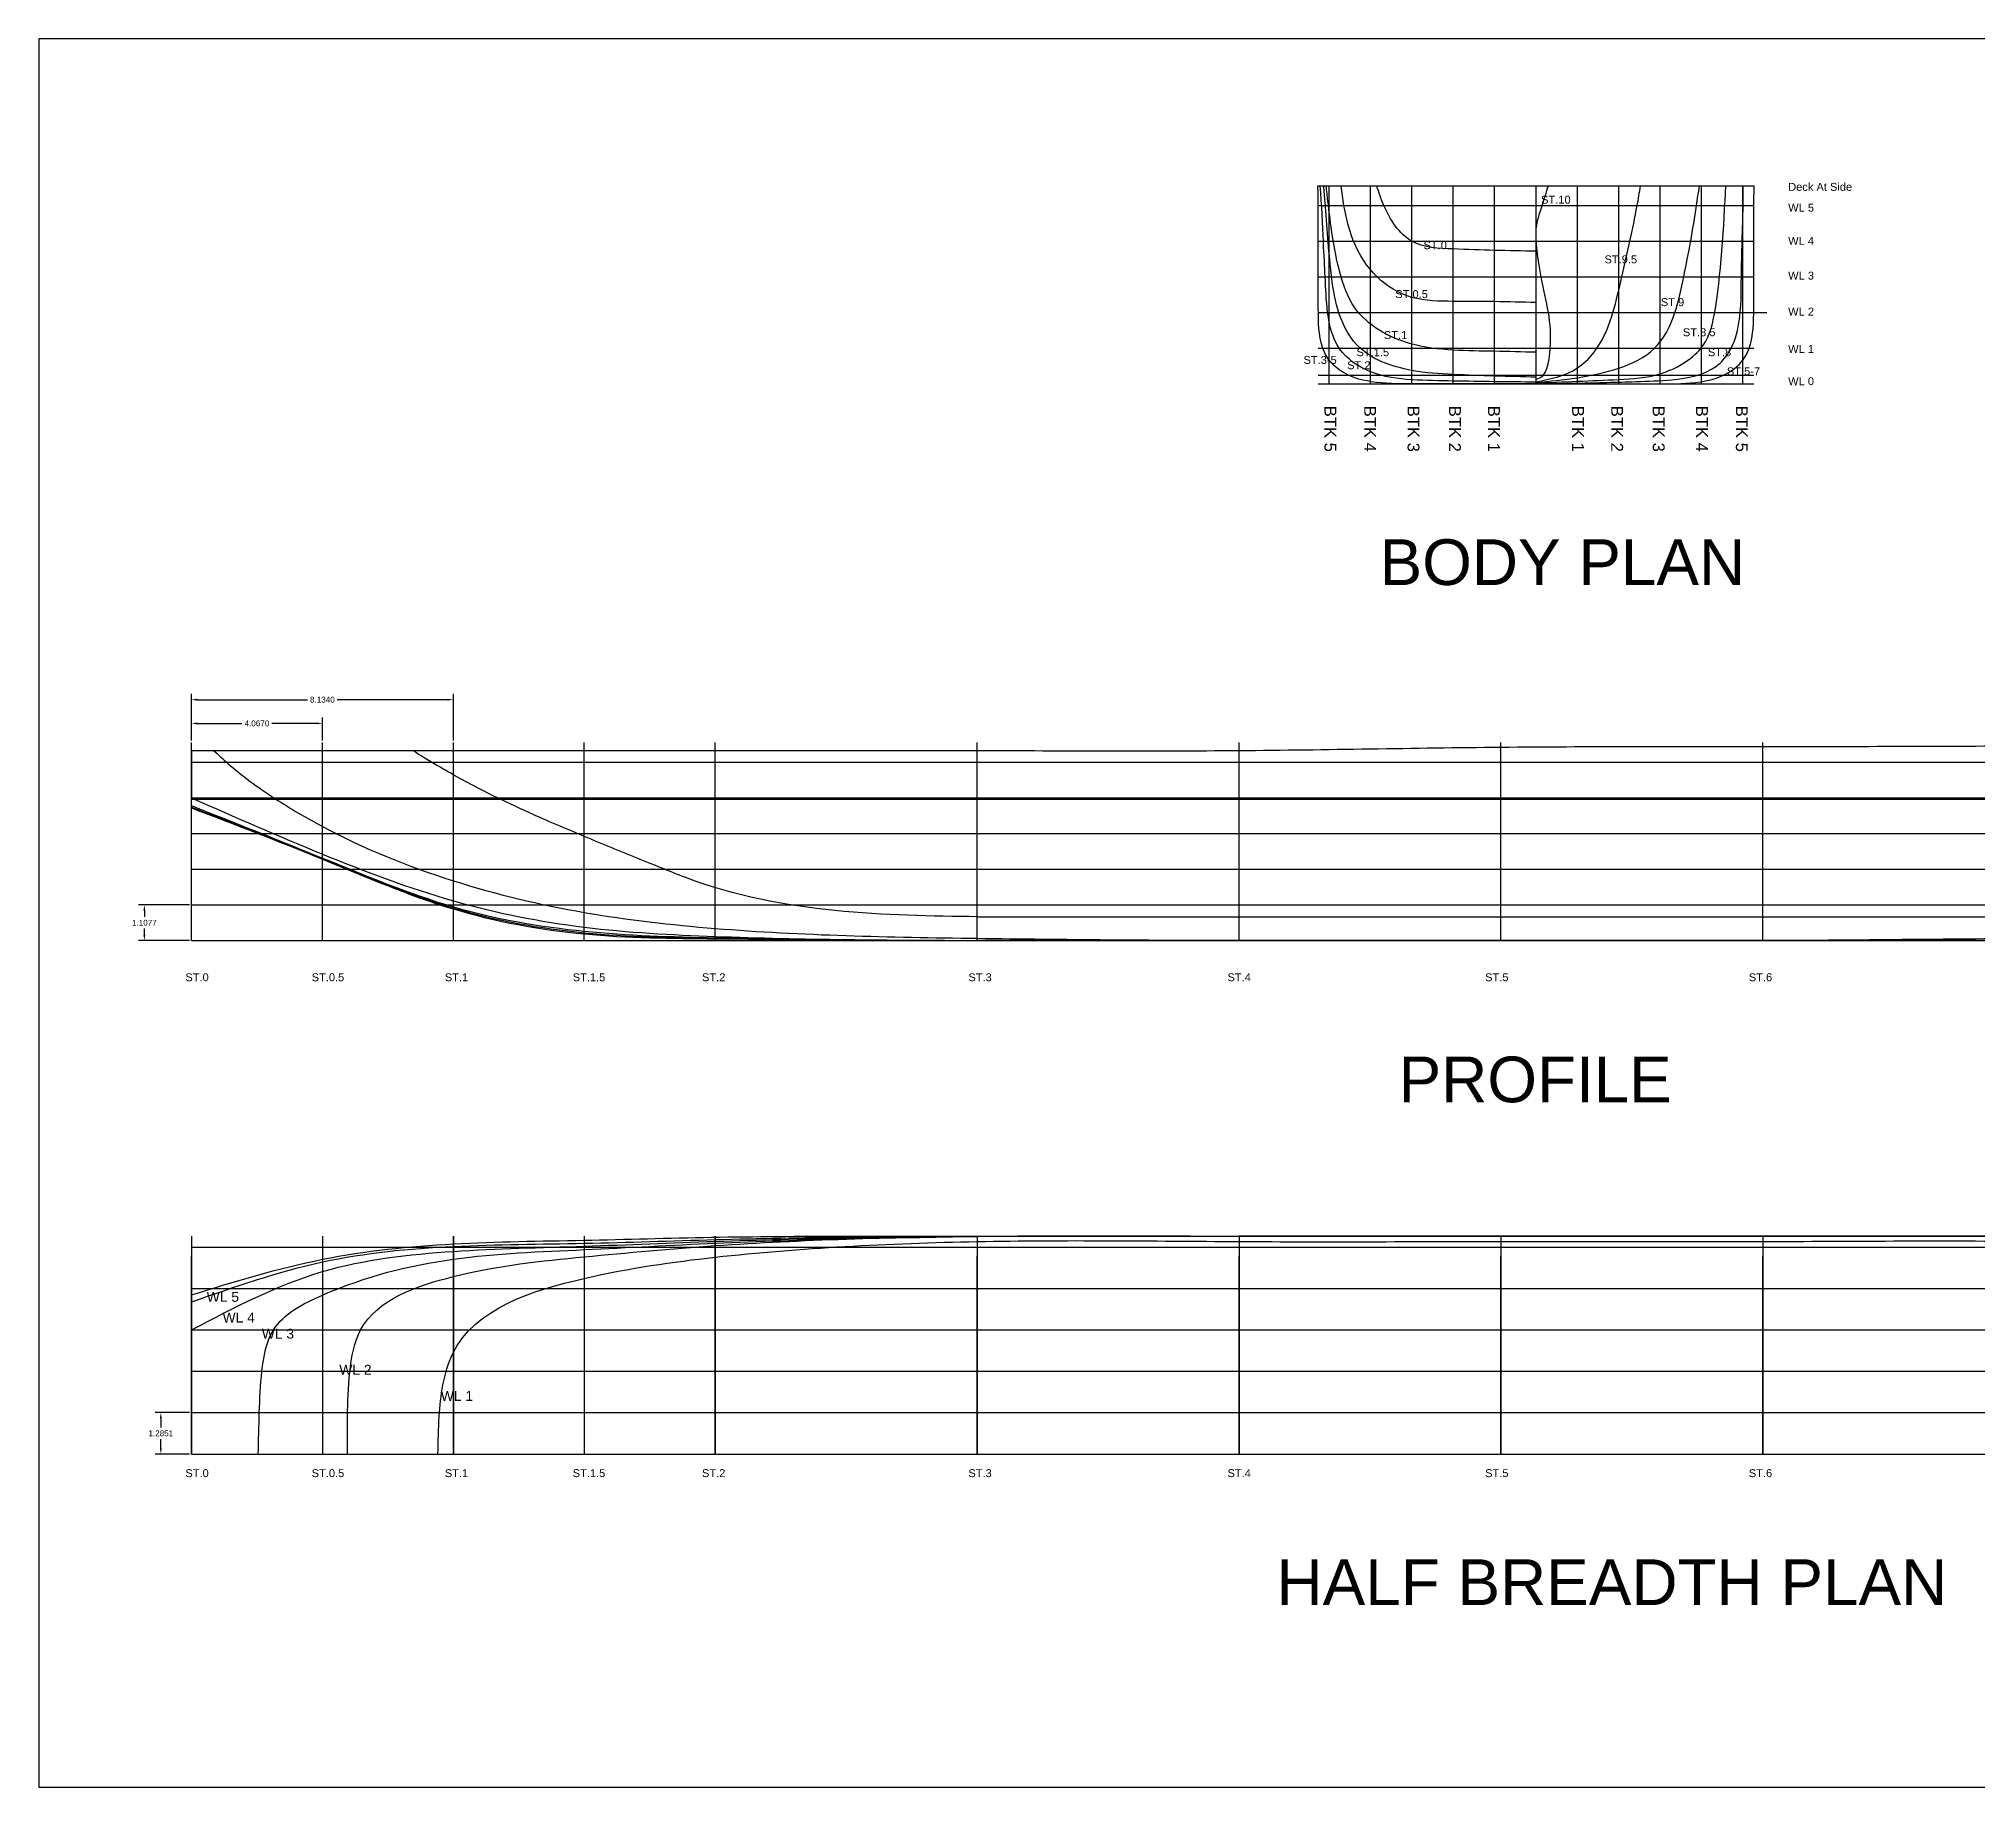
# Model space of a CAD drawing. Header units: inches. Extents: x 18 to 468, y 40 to 453.
# Drawn here: x 102.6 to 162.8, y 373.4 to 427.7 of the extents above; entities that cross this region are included whole.
import ezdxf

# ---------------------------------------------------------------- set-up
doc = ezdxf.new("R2010")
doc.units = ezdxf.units.IN
doc.header["$MEASUREMENT"] = 0
doc.linetypes.add('C_SOLID_M', pattern=[0])
for name, color, linetype in [('1', 130, 'Continuous'), ('DITTOS', 2, 'C_SOLID_M'), ('Layer1', 3, 'Continuous')]:
    doc.layers.add(name, color=color, linetype=linetype)
doc.styles.get("Standard").update_dxf_attribs({"font": 'arial.ttf'})
doc.dimstyles.get("Standard").update_dxf_attribs({"dimtxt": 0.18, "dimasz": 0.18, "dimexe": 0.18, "dimexo": 0.0625, "dimgap": 0.09, "dimtad": 0, "dimtih": 1, "dimtoh": 1, "dimdec": 4, "dimzin": 0, "dimdsep": 46, "dimtxsty": 'Standard', "dimcen": 0.09, "dimadec": 0, "dimazin": 0, "dimtfac": 1, "dimtdec": 4, "dimtofl": 0, "dimtmove": 0, "dimatfit": 3, "dimfxl": 1, "dimtolj": 1, "dimtzin": 0, "dimarcsym": 0})

# ---------------------------------------------------------------- blocks, each defined once
blk = doc.blocks.new('*D3')
at = {"layer": 'Defpoints', "color": 0, "transparency": 16777216}
for p in [(105.869, 400.784), (107.331, 400.784), (107.331, 399.677)]:
    blk.add_point(p, dxfattribs=at)
at = {"layer": 'Layer1', "color": 0, "lineweight": -2, "transparency": 16777216}
for p, q in [((107.269, 400.784), (105.689, 400.784)), ((105.869, 400.604), (105.869, 400.412)), ((105.869, 399.857), (105.869, 400.049)), ((107.269, 399.677), (105.689, 399.677))]:
    blk.add_line(p, q, dxfattribs=at)
at = {"layer": 'Layer1', "color": 0, "transparency": 16777216}
for points in [[(105.839, 400.604), (105.899, 400.604), (105.869, 400.784)], [(105.839, 399.857), (105.899, 399.857), (105.869, 399.677)]]:
    blk.add_solid(points, dxfattribs=at)
at = {"layer": 'Layer1', "color": 0, "transparency": 16777216, "insert": (105.869, 400.23), "char_height": 0.18, "attachment_point": 5}
blk.add_mtext('\\A1;1.1077', dxfattribs=at)
blk = doc.blocks.new('*D4')
at = {"layer": 'Defpoints', "color": 0, "transparency": 16777216}
for p in [(111.398, 406.422), (107.331, 405.827), (111.398, 405.827)]:
    blk.add_point(p, dxfattribs=at)
at = {"layer": 'Layer1', "color": 0, "lineweight": -2, "transparency": 16777216}
for p, q in [((107.331, 405.889), (107.331, 406.602)), ((107.511, 406.422), (108.898, 406.422)), ((111.218, 406.422), (109.831, 406.422)), ((111.398, 405.889), (111.398, 406.602))]:
    blk.add_line(p, q, dxfattribs=at)
at = {"layer": 'Layer1', "color": 0, "transparency": 16777216}
for points in [[(107.511, 406.452), (107.511, 406.392), (107.331, 406.422)], [(111.218, 406.452), (111.218, 406.392), (111.398, 406.422)]]:
    blk.add_solid(points, dxfattribs=at)
at = {"layer": 'Layer1', "color": 0, "transparency": 16777216, "insert": (109.365, 406.422), "char_height": 0.18, "attachment_point": 5}
blk.add_mtext('\\A1;4.0670', dxfattribs=at)
blk = doc.blocks.new('*D5')
at = {"layer": 'Defpoints', "color": 0, "transparency": 16777216}
for p in [(115.465, 407.159), (107.331, 405.827), (115.465, 405.827)]:
    blk.add_point(p, dxfattribs=at)
at = {"layer": 'Layer1', "color": 0, "lineweight": -2, "transparency": 16777216}
for p, q in [((107.331, 405.889), (107.331, 407.339)), ((107.511, 407.159), (110.935, 407.159)), ((115.285, 407.159), (111.861, 407.159)), ((115.465, 405.889), (115.465, 407.339))]:
    blk.add_line(p, q, dxfattribs=at)
at = {"layer": 'Layer1', "color": 0, "transparency": 16777216}
for points in [[(107.511, 407.189), (107.511, 407.129), (107.331, 407.159)], [(115.285, 407.189), (115.285, 407.129), (115.465, 407.159)]]:
    blk.add_solid(points, dxfattribs=at)
at = {"layer": 'Layer1', "color": 0, "transparency": 16777216, "insert": (111.398, 407.159), "char_height": 0.18, "attachment_point": 5}
blk.add_mtext('\\A1;8.1340', dxfattribs=at)
blk = doc.blocks.new('*D6')
at = {"layer": 'Defpoints', "color": 0, "transparency": 16777216}
for p in [(107.331, 385.017), (106.38, 383.732), (107.331, 383.732)]:
    blk.add_point(p, dxfattribs=at)
at = {"layer": 'Layer1', "color": 0, "lineweight": -2, "transparency": 16777216}
for p, q in [((107.269, 385.017), (106.2, 385.017)), ((106.38, 384.837), (106.38, 384.556)), ((106.38, 383.912), (106.38, 384.192)), ((107.269, 383.732), (106.2, 383.732))]:
    blk.add_line(p, q, dxfattribs=at)
at = {"layer": 'Layer1', "color": 0, "transparency": 16777216}
for points in [[(106.35, 384.837), (106.41, 384.837), (106.38, 385.017)], [(106.35, 383.912), (106.41, 383.912), (106.38, 383.732)]]:
    blk.add_solid(points, dxfattribs=at)
at = {"layer": 'Layer1', "color": 0, "transparency": 16777216, "insert": (106.38, 384.374), "char_height": 0.18, "attachment_point": 5}
blk.add_mtext('\\A1;1.2851', dxfattribs=at)

msp = doc.modelspace()

# ---------------------------------------------------------------- linework, layer by layer
for p, q in [((155.84987, 419.18017), (156.25957, 419.18017)), ((115.46501, 399.67661), (115.46501, 405.82661)), ((107.33102, 405.58061), (107.33102, 404.10756)), ((107.33102, 404.10756), (107.33102, 405.58061)), ((107.33102, 403.79834), (107.33102, 405.58061)), ((107.33102, 404.06771), (188.69768, 404.06771)), ((131.73299, 400.41905), (164.26895, 400.41905)), ((187.44328, 399.67801), (131.73299, 399.67661)), ((131.73299, 399.67661), (187.44328, 399.67801)), ((115.46501, 383.73157), (115.46501, 390.49657)), ((115.46501, 390.49657), (115.46501, 383.73157)), ((131.73322, 390.49655), (164.26895, 390.49657)), ((139.86698, 390.49657), (156.13496, 390.49657)), ((164.26895, 390.49657), (139.86698, 390.49657)), ((107.33102, 383.73157), (107.33102, 389.88157)), ((115.46501, 383.73157), (115.46501, 389.88157)), ((107.33102, 383.73157), (107.33102, 388.67515))]:
    msp.add_line(p, q)
for points, knots in [([(149.08916, 416.9647), (146.0901, 416.96757), (145.23167, 416.97332), (144.02171, 416.96489), (143.03802, 417.26905), (142.3674, 417.99398), (142.31893, 419.18618), (142.32607, 420.27486), (142.3217, 421.43875), (142.33002, 422.16477), (142.31923, 422.90401), (142.31562, 423.1147)], [0, 0, 0, 0, 1.0447603, 2.09074595, 2.97265671, 3.62553165, 4.53380179, 5.43440179, 6.33500179, 7.23560179, 7.6011938, 7.6011938, 7.6011938, 7.6011938]), ([(149.08916, 417.02128), (148.66069, 417.02455), (147.80373, 417.0311), (146.51996, 417.05577), (145.21717, 417.07292), (143.98831, 417.21877), (142.85111, 417.97707), (142.58288, 419.15889), (142.54346, 420.32869), (142.48929, 421.24078), (142.43196, 422.54541), (142.38933, 423.1147)], [0, 0, 0, 0, 1.04479786, 2.08968616, 3.13547099, 4.20809422, 5.15721147, 6.10655391, 7.0089173, 7.91000227, 8.84893309, 8.84893309, 8.84893309, 8.84893309]), ([(149.08916, 417.17292), (148.66107, 417.18469), (147.80476, 417.20824), (146.51391, 417.25192), (145.04617, 417.34033), (143.52116, 417.88119), (142.88214, 419.2386), (142.71739, 420.38881), (142.62298, 421.50276), (142.55149, 422.40943), (142.50934, 422.9467), (142.49617, 423.1147)], [0, 0, 0, 0, 1.04517591, 2.09064538, 3.14031181, 4.67396838, 5.69589007, 6.61149728, 7.51601459, 8.41947336, 8.83044793, 8.83044793, 8.83044793, 8.83044793]), ([(149.08916, 417.947), (148.66099, 417.95819), (147.8046, 417.98057), (146.48834, 417.99479), (144.94167, 418.16524), (143.46384, 418.99541), (142.97137, 420.41192), (142.76223, 421.53696), (142.64665, 422.43572), (142.59003, 422.96037), (142.5736, 423.1147)], [0, 0, 0, 0, 1.04504022, 2.09023694, 3.20438726, 4.85443676, 5.8321221, 6.75093424, 7.65947501, 8.03807332, 8.03807332, 8.03807332, 8.03807332]), ([(149.08916, 421.08643), (148.65901, 421.09315), (147.79852, 421.10661), (146.53325, 421.15768), (145.09609, 421.20728), (144.43494, 422.25936), (144.20734, 422.91033), (144.14549, 423.1147)], [0, 0, 0, 0, 1.04495216, 2.0903485, 3.15297445, 4.29654471, 4.81810692, 4.81810692, 4.81810692, 4.81810692]), ([(149.08916, 417.11388), (149.09305, 417.11463), (149.42818, 417.14505), (149.58253, 418.18106), (149.50398, 419.17041), (149.22014, 420.34232), (149.00601, 421.79329), (149.2614, 422.3957), (149.4049, 422.92), (149.47521, 423.1155)], [0.03354042, 0.03354042, 0.03354042, 0.03354042, 0.04328375, 0.89597906, 1.79781672, 2.71822952, 3.77456992, 4.53967618, 5.04230328, 5.04230328, 5.04230328, 5.04230328]), ([(149.08916, 416.9647), (149.51717, 416.97306), (150.5509, 416.99327), (151.96339, 417.02889), (153.40351, 417.07452), (154.51384, 417.26242), (155.19903, 418.03383), (155.46925, 419.01611), (155.45782, 420.1828), (155.48847, 421.3956), (155.52622, 422.36594), (155.51901, 422.84121), (155.5234, 423.1147)], [0, 0, 0, 0, 1.0449603, 2.5238325, 3.42872853, 4.60884066, 5.08067321, 5.86676331, 7.02425086, 7.92500336, 8.8257283, 9.32278687, 9.32278687, 9.32278687, 9.32278687]), ([(149.08916, 416.99038), (149.51737, 417.00898), (150.37382, 417.04619), (151.66451, 417.10026), (153.01271, 417.17876), (154.30155, 417.94177), (154.7805, 419.39311), (154.93116, 421.95912), (154.98049, 423.1147)], [0, 0, 0, 0, 1.04572388, 2.09152386, 3.14598621, 4.35850027, 5.32497159, 7.37017964, 7.37017964, 7.37017964, 7.37017964]), ([(149.08916, 416.9647), (152.08821, 416.96757), (152.94665, 416.97332), (154.1566, 416.96489), (155.14029, 417.26905), (155.81091, 417.99398), (155.85938, 419.18618), (155.85224, 420.27486), (155.85661, 421.43875), (155.84829, 422.16477), (155.85908, 422.90401), (155.86269, 423.1147)], [0, 0, 0, 0, 1.0447603, 2.09074595, 2.97265671, 3.62553165, 4.53380179, 5.43440179, 6.33500179, 7.23560179, 7.6011938, 7.6011938, 7.6011938, 7.6011938]), ([(156.13496, 399.67661), (158.84431, 399.67664), (164.2632, 399.67671), (171.06835, 399.70483), (176.47895, 399.938), (179.81565, 400.34359), (181.69692, 401.7967), (182.31973, 402.98249), (182.88604, 404.0886), (183.26221, 405.04423), (183.50752, 405.60679), (183.59463, 405.80106)], [0, 0, 0, 0, 6.61300163, 13.22647906, 16.53745969, 19.94069685, 21.10748256, 22.16378146, 23.16802127, 24.1453809, 24.66465712, 24.66465712, 24.66465712, 24.66465712]), ([(156.13496, 399.67661), (158.84916, 399.7023), (164.2786, 399.75371), (171.04965, 399.79049), (175.83823, 400.31273), (178.00963, 401.6704), (178.79757, 402.97677), (179.42156, 404.09687), (179.89094, 405.03988), (180.19631, 405.59047), (180.30222, 405.77592)], [0, 0, 0, 0, 6.61325599, 13.22908771, 16.60309809, 18.15355374, 19.24591307, 20.27559983, 21.29057017, 21.81166577, 21.81166577, 21.81166577, 21.81166577]), ([(108.01416, 405.58061), (108.16299, 405.46191), (108.69513, 404.94149), (109.89065, 404.07826), (112.1695, 402.74062), (115.36451, 401.45403), (119.49001, 400.47385), (124.93771, 399.86329), (131.73219, 399.73052), (137.156, 399.69457), (139.86698, 399.67661)], [0, 0, 0, 0, 0.54598097, 2.00983562, 3.38636284, 6.96561171, 10.36729887, 13.69832083, 20.31604901, 26.92930391, 26.92930391, 26.92930391, 26.92930391]), ([(131.73299, 400.41905), (131.73299, 400.41905), (128.95605, 400.45331), (125.47449, 400.48759), (121.36049, 402.16188), (120.59797, 402.4665), (118.66669, 403.27479), (117.58506, 403.74586), (116.14136, 404.42701), (114.82098, 405.1984), (114.39721, 405.43896), (114.22224, 405.58059)], [6.613, 6.613, 6.613, 6.613, 6.613, 13.29529536, 13.86077623, 15.62524125, 17.03779245, 17.88841419, 20.50669173, 20.87647393, 21.69808454, 21.69808454, 21.69808454, 21.69808454]), ([(107.33102, 388.67515), (108.67656, 389.08897), (111.32931, 389.90483), (115.45688, 390.31902), (119.53201, 390.35833), (124.74767, 390.51957), (129.02151, 390.49791), (131.73322, 390.49655)], [0, 0, 0, 0, 3.42596622, 6.75436732, 10.06146663, 13.36910728, 19.98250119, 19.98250119, 19.98250119, 19.98250119]), ([(112.17837, 383.73157), (112.17739, 384.12275), (112.17114, 384.84027), (112.21393, 386.30504), (112.59835, 388.36007), (115.83519, 389.48768), (119.4829, 389.85996), (124.96598, 390.35496), (131.72508, 390.53445), (137.15359, 390.50919), (139.86698, 390.49657)], [0.79511277, 0.79511277, 0.79511277, 0.79511277, 1.84172511, 2.88730313, 3.96638752, 6.66767326, 10.01163112, 13.33006825, 19.94725756, 26.56025848, 26.56025848, 26.56025848, 26.56025848]), ([(114.98551, 383.73157), (114.99849, 384.15498), (115.00384, 385.01667), (115.38133, 388.02798), (119.49622, 389.30623), (124.83887, 390.06195), (131.75794, 390.42277), (139.85931, 390.30583), (148.00187, 390.34226), (156.13903, 390.31341), (164.25786, 390.39245), (171.14684, 390.18148), (176.49337, 388.9349), (180.40709, 387.58688), (183.51828, 386.25574), (183.51828, 386.25574), (186.21643, 385.03613), (188.78903, 384.3293), (189.14061, 383.77791), (189.12702, 383.73157)], [0, 0, 0, 0, 1.0525581, 2.64099095, 6.42127776, 9.77090914, 16.3957371, 23.0087371, 29.6217371, 36.2347371, 42.84773889, 49.47557488, 52.86973764, 56.37711611, 58.57655571, 58.57655571, 58.57655571, 63.49933508, 64.14017905, 64.14017905, 64.14017905, 64.14017905]), ([(156.13496, 390.49657), (158.84381, 390.50156), (164.26511, 390.51156), (171.10366, 390.42726), (176.51712, 389.32265), (180.64885, 388.15695), (184.04718, 386.46705), (186.13036, 385.47156), (186.84655, 385.14258), (187.5704, 384.78176), (188.10766, 384.45819), (189.01982, 383.80258), (189.01552, 383.73157)], [0, 0, 0, 0, 6.61300092, 13.23480357, 16.60333881, 20.05881915, 23.68720031, 25.75642253, 25.75642253, 25.75642253, 27.40574746, 27.82549981, 27.82549981, 27.82549981, 27.82549981])]:
    msp.add_open_spline(points, degree=3, knots=knots)
for points in [[(149.08916, 419.49481), (147.80411, 419.51963), (146.51907, 419.52979), (145.23403, 419.65225), (144.15317, 420.28791), (143.42501, 421.39565), (143.12489, 422.50339), (143.04248, 423.1147)], [(149.08916, 417.00821), (150.3742, 417.15781), (151.65924, 417.4567), (152.76809, 418.07243), (153.404, 419.18017), (153.67432, 420.28791), (153.89268, 421.39565), (154.07066, 422.50339), (154.16601, 423.1147)], [(149.08916, 417.02553), (150.3742, 417.46039), (150.97967, 418.07243), (151.47905, 419.18017), (151.74965, 420.28791), (152.00543, 421.39565), (152.22935, 422.50339), (152.33602, 423.1147)], [(107.33102, 405.58061), (111.39802, 405.58061), (115.46501, 405.58061), (119.53201, 405.58061), (123.599, 405.58061), (131.73299, 405.58061), (139.86698, 405.58061), (148.00097, 405.68639), (156.13496, 405.70361), (164.26895, 405.72469), (172.40294, 405.74051), (176.46994, 405.75527), (180.53693, 405.77741), (184.60393, 405.81185), (188.81471, 405.87382)], [(107.33102, 404.10756), (111.39802, 402.36416), (115.46501, 400.91317), (119.53201, 400.09404), (123.599, 399.80643), (131.73299, 399.68231), (139.86698, 399.67661)], [(107.33102, 403.86883), (111.39802, 402.24174), (115.46501, 400.72762), (119.53201, 399.96993), (123.599, 399.7664), (131.73299, 399.67661)], [(107.33102, 403.82362), (111.39802, 402.23154), (115.46501, 400.6892), (119.53201, 399.92153), (123.599, 399.74547), (131.73299, 399.67661)], [(107.33102, 403.79834), (111.39802, 402.20672), (115.46501, 400.65891), (119.53201, 399.88483), (123.599, 399.73319), (131.73299, 399.67661)], [(107.33102, 387.5864), (111.39802, 389.39532), (115.46501, 390.02447), (119.53201, 390.18727), (123.599, 390.33578), (131.73299, 390.49657), (139.86698, 390.49657)], [(107.33102, 388.45356), (111.39802, 389.69585), (115.46501, 390.17925), (119.53201, 390.27658), (123.599, 390.39179), (131.73299, 390.49657), (139.86698, 390.49657)], [(109.40577, 383.73157), (109.43915, 385.01667), (109.51983, 386.30177), (109.87848, 387.58688), (111.39802, 388.66708), (115.46501, 389.78368), (119.53201, 390.07968), (123.599, 390.27975), (131.73299, 390.49228)]]:
    msp.add_spline(points, degree=3)
msp.add_open_spline([(143.32088, 421.39565), (143.31948, 421.39165), (143.31779, 421.39152), (143.31577, 421.39565)], degree=3)
at = {"layer": '1'}
for p, q in [((142.31562, 423.1147), (155.86269, 423.1147)), ((142.66394, 416.9647), (142.66394, 423.1147)), ((143.94899, 416.9647), (143.94899, 423.1147)), ((145.23403, 416.9647), (145.23403, 423.1147)), ((146.51907, 416.9647), (146.51907, 423.1147)), ((147.80411, 416.9647), (147.80411, 423.1147)), ((149.08916, 416.9647), (149.08916, 423.1147)), ((150.3742, 416.9647), (150.3742, 423.1147)), ((151.65924, 416.9647), (151.65924, 423.1147)), ((152.94428, 416.9647), (152.94428, 423.1147)), ((154.22933, 416.9647), (154.22933, 423.1147)), ((155.51437, 416.9647), (155.51437, 423.1147)), ((142.32416, 422.50339), (155.85416, 422.50339)), ((142.32416, 421.39565), (155.85416, 421.39565)), ((142.32416, 420.28791), (155.85416, 420.28791)), ((142.32416, 419.18017), (155.85416, 419.18017)), ((142.32416, 418.07243), (155.85416, 418.07243)), ((142.32416, 417.24163), (155.85416, 417.24163)), ((142.32416, 416.9647), (155.85416, 416.9647)), ((107.33102, 399.67661), (107.33102, 405.82661)), ((111.39802, 399.67661), (111.39802, 405.82661)), ((115.46501, 399.67661), (115.46501, 405.82661)), ((119.53201, 399.67661), (119.53201, 405.82661)), ((123.599, 399.67661), (123.599, 405.82661)), ((131.73299, 399.67661), (131.73299, 405.82661)), ((139.86698, 399.67661), (139.86698, 405.82661)), ((148.00097, 399.67661), (148.00097, 405.82661)), ((156.13496, 399.67661), (156.13496, 405.82661)), ((107.33102, 405.2153), (188.67092, 405.2153)), ((107.33102, 404.10756), (188.67092, 404.10756)), ((107.33102, 402.99982), (188.67092, 402.99982)), ((107.33102, 401.89208), (188.67092, 401.89208)), ((107.33102, 400.78434), (188.67092, 400.78434)), ((107.33102, 399.67661), (188.67092, 399.67661)), ((107.33102, 390.49657), (107.33102, 383.73157)), ((107.33102, 390.15709), (188.67092, 390.15709)), ((111.39802, 390.49657), (111.39802, 383.73157)), ((115.46501, 390.49657), (115.46501, 383.73157)), ((119.53201, 390.49657), (119.53201, 383.73157)), ((123.599, 383.73157), (123.599, 390.49657)), ((123.599, 390.49657), (123.599, 383.73157)), ((131.73299, 390.49657), (131.73299, 383.73157)), ((139.86698, 390.49657), (139.86698, 383.73157)), ((148.00097, 390.49657), (148.00097, 383.73157)), ((156.13496, 390.49657), (156.13496, 383.73157)), ((123.599, 383.73157), (123.599, 389.88157)), ((131.73299, 383.73157), (131.73299, 389.88157)), ((139.86698, 383.73157), (139.86698, 389.88157)), ((148.00097, 383.73157), (148.00097, 389.88157)), ((156.13496, 383.73157), (156.13496, 389.88157)), ((107.33102, 388.87198), (188.67092, 388.87198)), ((107.33102, 387.58688), (188.67092, 387.58688)), ((107.33102, 386.30177), (188.67092, 386.30177)), ((107.33102, 385.01667), (188.67092, 385.01667)), ((107.33102, 383.73157), (188.67092, 383.73157))]:
    msp.add_line(p, q, dxfattribs=at)
at = {"layer": 'DITTOS', "color": 2, "true_color": 0xffff00}
msp.add_lwpolyline([(102.58966, 373.38375), (220.52459, 373.38375), (220.52459, 427.68414), (102.58966, 427.68414)], close=True, dxfattribs=at)

# ---------------------------------------------------------------- texts
at = {"layer": '1'}
for s, width, insert, char_height, attachment_point in [('Deck At Side', 2.1870358, (156.91975, 423.20818), 0.246, 1), ('ST.10', 0.492014, (150.16357, 422.81035), 0.246, 3), ('WL 5', 1.6963735, (156.91975, 422.561), 0.246, 1), ('WL 4', 1.6963735, (156.91975, 421.5315), 0.246, 1), ('ST.0', 0.492014, (146.32051, 421.39565), 0.246, 3), ('ST.9.5', 0.492014, (152.22814, 420.95604), 0.246, 3), ('WL 3', 1.6963735, (156.91975, 420.45116), 0.246, 1), ('ST.0.5', 0.492014, (145.73039, 419.87789), 0.246, 3), ('ST.9', 0.492014, (153.69068, 419.6272), 0.246, 3), ('WL 2', 1.6963735, (156.91975, 419.33268), 0.246, 1), ('ST.1', 0.492014, (145.08985, 418.6053), 0.246, 3), ('ST.8.5', 0.492014, (154.66277, 418.69232), 0.246, 3), ('ST.3-5', 0.492014, (142.89907, 417.83337), 0.246, 3), ('ST.1.5', 0.492014, (144.52511, 418.07243), 0.246, 3), ('ST.8', 0.492014, (155.14988, 418.07243), 0.246, 3), ('WL 1', 1.6963735, (156.91975, 418.1706), 0.246, 1), ('ST.2', 0.492014, (143.94899, 417.66805), 0.246, 3), ('ST.5-7', 0.492014, (156.04756, 417.47996), 0.246, 3), ('WL 0', 1.6963735, (156.91975, 417.17215), 0.246, 1), ('ST.0', 0.492014, (107.14249, 398.66078), 0.246, 1), ('ST.0.5', 0.492014, (111.06459, 398.66078), 0.246, 1), ('ST.1', 0.492014, (115.20055, 398.66078), 0.246, 1), ('ST.1.5', 0.492014, (119.17134, 398.66078), 0.246, 1), ('ST.2', 0.492014, (123.18693, 398.66078), 0.246, 1), ('ST.3', 0.492014, (131.45966, 398.66078), 0.246, 1), ('ST.4', 0.492014, (139.50771, 398.66078), 0.246, 1), ('ST.5', 0.492014, (147.50896, 398.66078), 0.246, 1), ('ST.6', 0.492014, (155.69735, 398.66078), 0.246, 1), ('WL 5', 1.6963735, (107.80557, 388.76642), 0.3075, 1), ('WL 4', 1.6963735, (108.29861, 388.12378), 0.3075, 1), ('WL 3', 1.6963735, (109.51576, 387.62181), 0.3075, 1), ('WL 2', 1.6963735, (111.92256, 386.50205), 0.3075, 1), ('WL 1', 1.6963735, (115.0752, 385.68922), 0.3075, 1), ('ST.0', 0.492014, (107.14249, 383.26089), 0.246, 1), ('ST.0.5', 0.492014, (111.06459, 383.26089), 0.246, 1), ('ST.1', 0.492014, (115.20055, 383.26089), 0.246, 1), ('ST.1.5', 0.492014, (119.17134, 383.26089), 0.246, 1), ('ST.2', 0.492014, (123.18693, 383.26089), 0.246, 1), ('ST.3', 0.492014, (131.45966, 383.26089), 0.246, 1), ('ST.4', 0.492014, (139.50771, 383.26089), 0.246, 1), ('ST.5', 0.492014, (147.50896, 383.26089), 0.246, 1), ('ST.6', 0.492014, (155.69735, 383.26089), 0.246, 1)]:
    msp.add_mtext_dynamic_manual_height_columns(s, width=width, gutter_width=1.23, heights=[0], dxfattribs=dict(at, insert=insert, char_height=char_height, attachment_point=attachment_point))
at = {"layer": '1', "char_height": 0.369, "rotation": 270}
for s, insert, attachment_point in [('BTK 5', (142.51327, 416.28649), 7), ('BTK 4', (143.75195, 416.28649), 7), ('BTK 3', (145.09495, 416.28649), 7), ('BTK 2', (146.38578, 416.28649), 7), ('BTK 1', (147.59839, 416.28649), 7), ('BTK 1', (150.57992, 416.28649), 1), ('BTK 2', (151.79253, 416.28649), 1), ('BTK 3', (153.08337, 416.28649), 1), ('BTK 4', (154.42636, 416.28649), 1), ('BTK 5', (155.66505, 416.28649), 1)]:
    msp.add_mtext_dynamic_manual_height_columns(s, width=1.8534362, gutter_width=1.23, heights=[0], dxfattribs=dict(at, insert=insert, attachment_point=attachment_point))
at = {"layer": '1', "color": 5, "char_height": 1.4197336, "attachment_point": 7, "line_spacing_factor": 0.963855}
for s, insert, width in [('{\\C7;BODY PLAN}', (144.2318, 410.69967), 18.5762738), ('{\\C7;PROFILE}', (144.8217, 394.63461), 18.5762738), ('{\\C7;HALF BREADTH PLAN}', (141.03152, 379.04247), 22.1269433)]:
    msp.add_mtext(s, dxfattribs=dict(at, insert=insert, width=width))

# ---------------------------------------------------------------- dimensions: what is measured, and where the dimension line sits
at = {"layer": 'Layer1'}
for base, p2, picture, middle in [((115.46501, 407.15887), (115.46501, 405.82661), '*D5', (111.39802, 407.15887)), ((111.39802, 406.42194), (111.39802, 405.82661), '*D4', (109.36452, 406.42194))]:
    dim = msp.add_linear_dim(base=base, p1=(107.33102, 405.82661), p2=p2, dimstyle='Standard', dxfattribs=at)
    dim.commit()
    dim.dimension.update_dxf_attribs({"geometry": picture, "text_midpoint": middle})
for base, p1, p2, picture, middle in [((105.86943, 400.78434), (107.33102, 399.67661), (107.33102, 400.78434), '*D3', (105.86943, 400.23047)), ((106.38041, 383.73157), (107.33102, 385.01667), (107.33102, 383.73157), '*D6', (106.38041, 384.37412))]:
    dim = msp.add_linear_dim(base=base, p1=p1, p2=p2, angle=90, dimstyle='Standard', dxfattribs=at)
    dim.commit()
    dim.dimension.update_dxf_attribs({"geometry": picture, "text_midpoint": middle})

doc.saveas('drawing.dxf')
